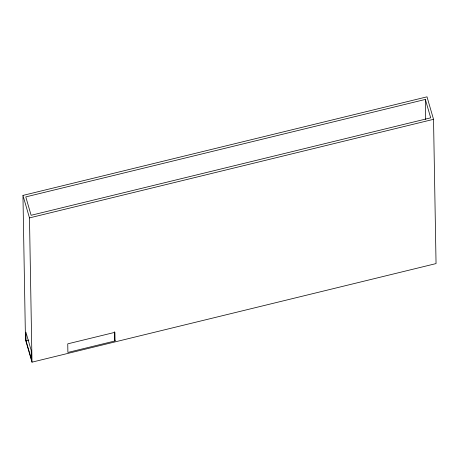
<?xml version="1.0" encoding="UTF-8"?>
<svg xmlns="http://www.w3.org/2000/svg" width="459" height="459" viewBox="0 0 459 459"><rect width="100%" height="100%" fill="white"/><g stroke="black" fill="none" stroke-linecap="round" stroke-linejoin="round"><path stroke-width="0.69" d="M22.95 195.414L427.002 96.838L433.531 119.323L436.05 263.586L31.998 362.162L25.469 339.677L22.95 195.414L29.479 217.899L31.998 362.162M425.35 99.431L25.79 196.911L31.126 215.288L430.691 117.831L425.35 99.431L425.7 119.495M29.479 217.899L433.531 119.323M26.037 340.744L25.888 332.144L31.229 350.544L31.378 359.139L26.037 340.744L28.825 340.062M115.037 340.945L67.898 352.443L67.748 343.843L114.888 332.345L115.037 340.945L114.44 338.897L114.32 331.731"/></g></svg>
